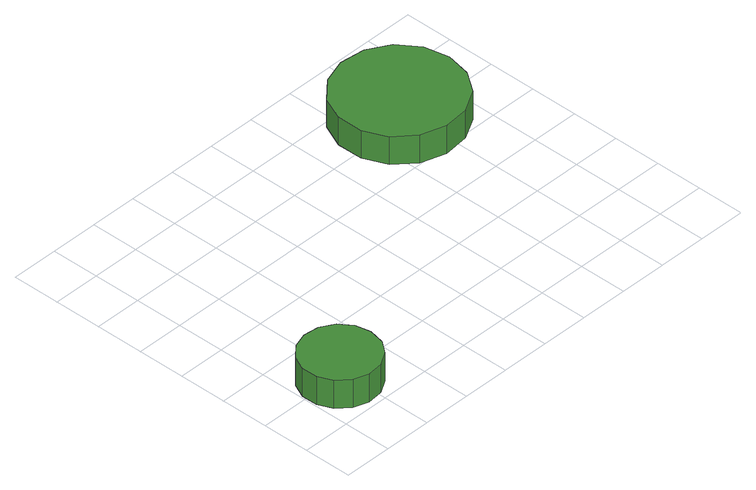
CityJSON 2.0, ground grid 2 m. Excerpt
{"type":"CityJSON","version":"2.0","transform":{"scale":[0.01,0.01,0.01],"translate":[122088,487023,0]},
"CityObjects":{
"tree1":{"type":"SolitaryVegetationObject","attributes":{"function":"something"},"geometry":[{"type":"MultiSurface","lod":"1","boundaries":[[[0,1,2,3,4,5,6,7,8,9,10,11,12,13,14]],[[15,16,17,18,19,20,21,22,23,24,25,26,27,28,29]],[[0,29,28,1]],[[1,28,27,2]],[[2,27,26,3]],[[3,26,25,4]],[[4,25,24,5]],[[5,24,23,6]],[[6,23,22,7]],[[7,22,21,8]],[[8,21,20,9]],[[9,20,19,10]],[[10,19,18,11]],[[11,18,17,12]],[[12,17,16,13]],[[13,16,15,14]],[[14,15,29,0]]]}]},
"tree2":{"type":"SolitaryVegetationObject","attributes":{"function":"something"},"geometry":[{"type":"MultiSurface","lod":"1","boundaries":[[[30,31,32,33,34,35,36,37,38,39,40,41,42,43,44]],[[45,46,47,48,49,50,51,52,53,54,55,56,57,58,59]],[[30,59,58,31]],[[31,58,57,32]],[[32,57,56,33]],[[33,56,55,34]],[[34,55,54,35]],[[35,54,53,36]],[[36,53,52,37]],[[37,52,51,38]],[[38,51,50,39]],[[39,50,49,40]],[[40,49,48,41]],[[41,48,47,42]],[[42,47,46,43]],[[43,46,45,44]],[[44,45,59,30]]]}]}
},
"vertices":[
[322,185,188],[309,249,188],[270,302,188],[213,335,188],[147,342,188],[85,322,188],[36,278,188],[9,218,188],[9,152,188],[36,92,188],[85,48,188],[147,27,188],[213,34,188],[270,67,188],[309,120,188],[309,120,63],[270,67,63],[213,34,63],[147,27,63],[85,48,63],[36,92,63],[9,152,63],[9,218,63],[36,278,63],[85,322,63],[147,342,63],[213,335,63],[270,302,63],[309,249,63],[322,185,63],
[1612,1022,196],[1590,1127,196],[1527,1214,196],[1434,1267,196],[1328,1278,196],[1226,1245,196],[1146,1174,196],[1103,1076,196],[1103,969,196],[1146,871,196],[1226,800,196],[1328,767,196],[1434,778,196],[1527,831,196],[1590,918,196],[1590,918,71],[1527,831,71],[1434,778,71],[1328,767,71],[1226,800,71],[1146,871,71],[1103,969,71],[1103,1076,71],[1146,1174,71],[1226,1245,71],[1328,1278,71],[1434,1267,71],[1527,1214,71],[1590,1127,71],[1612,1022,71]
]}
